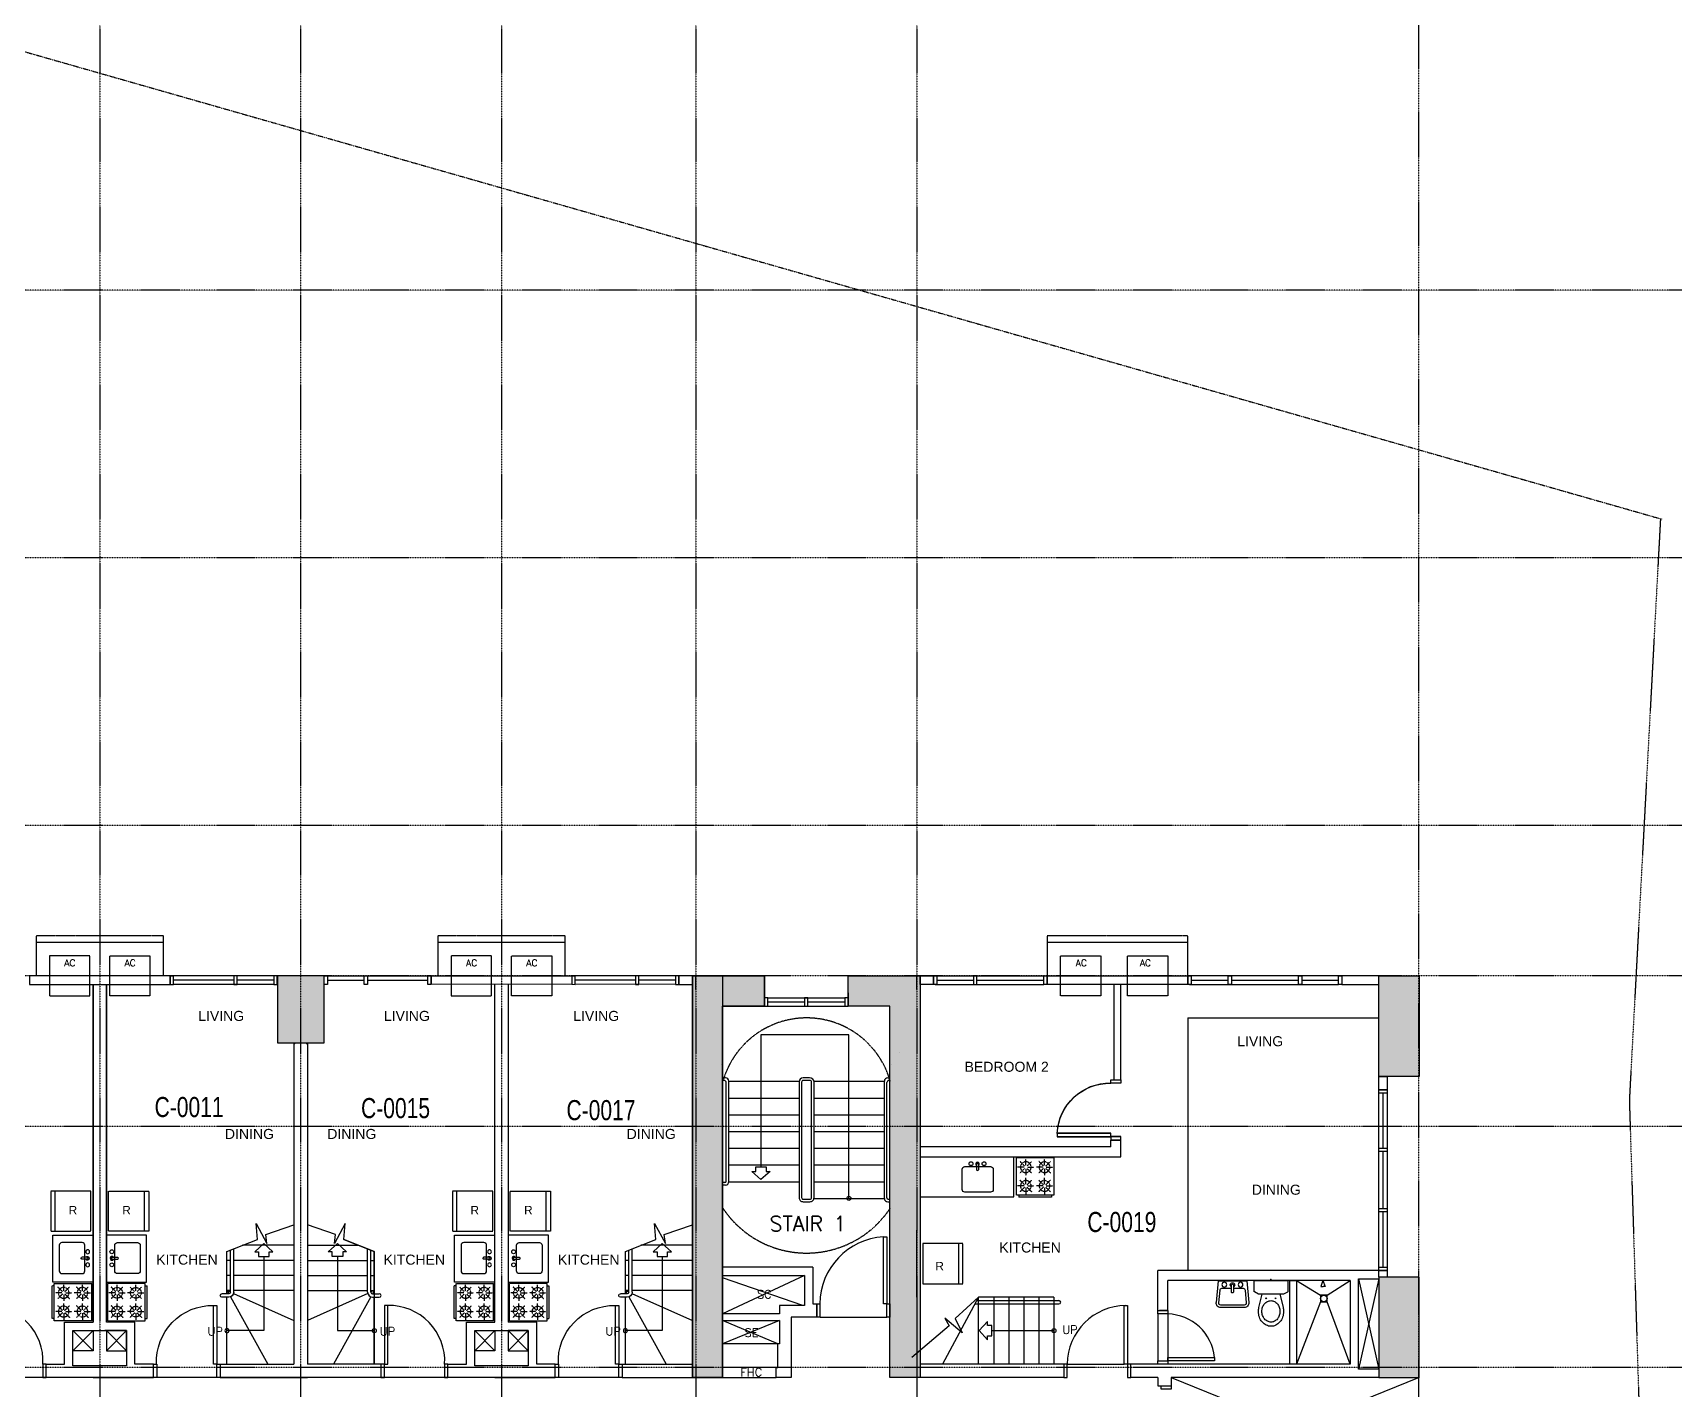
# Model space of a CAD drawing. Header units: inches. Extents: x -189245 to 740841, y -215444 to 469401.
# Drawn here: x 328064 to 352577, y -115406 to -95136 of the extents above; entities that cross this region are included whole.
import ezdxf
from ezdxf.enums import TextEntityAlignment as Align

# ---------------------------------------------------------------- set-up
doc = ezdxf.new("R2010")
doc.units = ezdxf.units.IN
doc.header["$LTSCALE"] = 10
doc.header["$MEASUREMENT"] = 0
for name, pattern in [('GRID NORMAL$0$GRID BASEMENT$0$GRID GROUND$0$GRID$0$$0$PHANTOM', [2.5, 1.25, -0.25, 0.25, -0.25, 0.25, -0.25]), ('HIDDEN', [0.375, 0.25, -0.125]), ('HIDDEN2', [0.1875, 0.125, -0.0625])]:
    doc.linetypes.add(name, pattern=pattern)
for name, color, linetype in [('2', 2, 'Continuous'), ('3', 252, 'Continuous'), ('A-CMU PLASTER', 8, 'Continuous'), ('A-CMU WALL', 4, 'Continuous'), ('a-dim', 8, 'Continuous'), ('A-DOOR', 1, 'Continuous'), ('A-EQUIPMENT', 2, 'Continuous'), ('A-EQUIPTMENT', 1, 'Continuous'), ('A-FIXTURE', 2, 'Continuous'), ('A-FIXTURES', 2, 'Continuous'), ('A-FIXTURES-RefEdit0', 2, 'Continuous'), ('A-GRID', 8, 'Continuous'), ('A-HATCH-CMU', 8, 'Continuous'), ('A-HATCH-RC', 252, 'Continuous'), ('A-RAILING', 2, 'Continuous'), ('A-SHEARWALL', 6, 'Continuous'), ('A-STAIR', 1, 'Continuous'), ('A-TEXT', 3, 'Continuous'), ('A-UNIT NUMBER', 2, 'Continuous'), ('A-WINDOW', 2, 'Continuous'), ('BEAM-BODY PLANS', 150, 'HIDDEN2'), ('COLUMN', 6, 'Continuous'), ('DOORTAG', 1, 'Continuous'), ('HATCH TSG', 9, 'Continuous'), ('TEXT', 3, 'Continuous'), ('TSG- DIM_PIPE CHASE', 1, 'Continuous'), ('TSG- plaster', 4, 'Continuous'), ('TSG- PRE CAST', 4, 'Continuous'), ('TSG-DIM_WINDWS', 1, 'Continuous'), ('TSG-DRYWALL', 2, 'Continuous'), ('ZOCALLO DIM', 92, 'Continuous')]:
    doc.layers.add(name, color=color, linetype=linetype)
doc.styles.add('ARIAL', font='ARIAL.TTF', dxfattribs={"width": 0.75})
doc.styles.add('PRSP_Simplex', font='simplex.shx')

# ---------------------------------------------------------------- blocks, each defined once
blk = doc.blocks.new('x')
at = {"layer": 'A-STAIR', "linetype": 'ByBlock'}
for p, q in [((-300, 300), (0, 0)), ((0, 300), (-300, 0))]:
    blk.add_line(p, q, dxfattribs=at)
blk.add_lwpolyline([(-300, 300), (0, 300), (0, 0), (-300, 0)], close=True, dxfattribs=at)
blk = doc.blocks.new('grid')
at = {"layer": 'A-GRID', "linetype": 'GRID NORMAL$0$GRID BASEMENT$0$GRID GROUND$0$GRID$0$$0$PHANTOM'}
for p, q in [((-62858.8, -228688.5), (-62858.8, -289256.3)), ((-59858.8, -228688.5), (-59858.8, -289256.3)), ((-56858.8, -228688.5), (-56858.8, -289256.3)), ((-53958.8, -228688.5), (-53958.8, -289256.3)), ((-50658.8, -228688.5), (-50658.8, -289256.3)), ((-43158.8, -289256.3), (-43158.8, -228688.5)), ((-33688.1, -244786.6), (-100703.6, -244786.6)), ((-33688.1, -248786.6), (-100703.6, -248786.6)), ((-33688.1, -252786.6), (-100703.5, -252786.6)), ((-33688.1, -255036.6), (-100703.5, -255036.6)), ((-33688.1, -257286.6), (-100703.5, -257286.6)), ((-33688.1, -260886.6), (-100703.6, -260886.6))]:
    blk.add_line(p, q, dxfattribs=at)
blk = doc.blocks.new('door900')
at = {"layer": '2'}
for points in [[(50, 175), (100, 175), (100, 1050), (50, 1050)], [(50, 175), (0, 175), (0, -25), (50, -25)], [(1000, 175), (950, 175), (950, -25), (1000, -25)]]:
    blk.add_lwpolyline(points, close=True, dxfattribs=at)
at = {"layer": 'A-DOOR'}
blk.add_arc((121, 220), 831, 356.918, 91.4213, dxfattribs=at)
blk = doc.blocks.new('door800')
at = {"layer": 'A-DOOR', "color": 2}
for points in [[(25, 150), (-25, 150), (-25, 950), (25, 950)], [(-825, 0), (-775, 0), (-775, 150), (-825, 150)], [(25, 150), (75, 150), (75, 0), (25, 0)]]:
    blk.add_lwpolyline(points, close=True, dxfattribs=at)
at = {"layer": 'A-DOOR'}
blk.add_arc((10, 166), 785, 92.5491, 181.1461, dxfattribs=at)
blk = doc.blocks.new('A$C08CD07C5')
at = {"color": 2}
blk.add_point((0, 0, 0), dxfattribs=at)
at = {"layer": 'A-FIXTURES-RefEdit0', "color": 2, "elevation": 0}
for points in [[(212, -137), (131, -279, -0.280752), (121, -284), (55, -281, -0.142156), (49, -280), (-267, -98, -0.142156), (-271, -94), (-307, -37, -0.256929), (-307, -28), (-225, 115), (212, -137)], [(8, -256), (-50, -449, -0.058452), (-74, -506, -0.084144), (-130, -574, -0.091347), (-200, -615, -0.103801), (-279, -626, -0.114727), (-348, -605, -0.114727), (-400, -556, -0.103801), (-430, -483, -0.091347), (-430, -401, -0.084144), (-399, -319, -0.058452), (-363, -270), (-224, -123)]]:
    blk.add_lwpolyline(points, format="xyb", dxfattribs=at)
blk.add_lwpolyline([(-354, -345, -0.084254), (-314, -296, -0.091411), (-263, -266, -0.103766), (-207, -258, -0.114587), (-157, -273, -0.114587), (-119, -309, -0.103766), (-98, -362, -0.091411), (-98, -420, -0.084254), (-120, -479, -0.084254), (-160, -528, -0.091411), (-211, -558, -0.103766), (-267, -566, -0.114587), (-317, -551, -0.114587), (-355, -515, -0.103766), (-376, -463, -0.091411), (-376, -404, -0.084254)], format="xyb", close=True, dxfattribs=at)
at = {"layer": 'A-FIXTURES-RefEdit0', "color": 2}
for centre in [(-200, -208, 0), (-79, -278, 0)]:
    blk.add_circle(centre, 6.77, dxfattribs=at)
blk = doc.blocks.new('LAV')
for p, q in [((-214, 0), (-243, -326)), ((214, 0), (-214, 0)), ((214, 0), (243, -326)), ((-189, -139), (-206, -329)), ((-18, -112), (-159, -112)), ((-18, -63), (-18, -170)), ((18, -63), (18, -170)), ((159, -112), (18, -112)), ((189, -139), (206, -329)), ((-176, -362), (176, -362)), ((-176, -400), (176, -400))]:
    blk.add_line(p, q)
for centre in [(-121, -58), (121, -58)]:
    blk.add_circle(centre, 36)
for centre, radius, start, end in [((-159, -142), 30, 90, 174.9088), ((0, -63), 34.1, 301.2757, 238.7243), ((0, -71), 19.7, 25.7914, 154.2086), ((0, -161), 19.7, 205.7914, 334.2086), ((159, -142), 30, 5.0912, 90), ((-176, -332), 68, 174.9088, 270), ((-176, -332), 30, 174.9088, 270), ((176, -332), 68, 270, 5.0912), ((176, -332), 30, 270, 5.0912)]:
    blk.add_arc(centre, radius, start, end)
blk = doc.blocks.new('SHOWERHD')
at = {"layer": 'A-FIXTURES', "color": 2}
for p, q in [((-31, 93), (0, 93)), ((0, 0), (-31, 93)), ((0, 0), (31, 93)), ((31, 93), (0, 93))]:
    blk.add_line(p, q, dxfattribs=at)
blk = doc.blocks.new('REF')
at = {"color": 1, "linetype": 'HIDDEN2'}
blk.add_line((-300, 535), (300, 535), dxfattribs=at)
blk.add_lwpolyline([(-300, 0), (300, 0), (300, 600), (-300, 600)], close=True, dxfattribs=at)
blk = doc.blocks.new('RANGE2')
at = {"layer": 'A-FIXTURE', "color": 1, "linetype": 'HIDDEN2'}
for p, q in [((-280, 0), (280, 0)), ((-280, 0), (-280, -560)), ((280, -560), (280, 0)), ((-166, -140), (-262, -140)), ((-158, -122), (-227, -53)), ((-158, -158), (-227, -227)), ((-140, -114), (-140, -18)), ((-140, -166), (-140, -262)), ((-122, -122), (-53, -53)), ((-122, -158), (-53, -227)), ((-114, -140), (-18, -140)), ((114, -140), (18, -140)), ((122, -122), (53, -53)), ((122, -158), (53, -227)), ((140, -114), (140, -18)), ((140, -166), (140, -262)), ((158, -122), (227, -53)), ((158, -158), (227, -227)), ((166, -140), (262, -140)), ((-166, -420), (-262, -420)), ((-158, -402), (-227, -333)), ((-158, -438), (-227, -507)), ((-140, -394), (-140, -298)), ((-140, -446), (-140, -542)), ((-122, -402), (-53, -333)), ((-122, -438), (-53, -507)), ((-114, -420), (-18, -420)), ((114, -420), (18, -420)), ((122, -402), (53, -333)), ((122, -438), (53, -507)), ((140, -394), (140, -298)), ((140, -446), (140, -542)), ((158, -402), (227, -333)), ((158, -438), (227, -507)), ((166, -420), (262, -420)), ((-280, -560), (280, -560)), ((-246, -560), (-246, -590)), ((-246, -590), (246, -590)), ((246, -560), (246, -590))]:
    blk.add_line(p, q, dxfattribs=at)
for centre in [(-140, -140), (140, -140), (-140, -420), (140, -420)]:
    blk.add_circle(centre, 80, dxfattribs=at)
blk = doc.blocks.new('SINK3')
at = {"layer": 'A-FIXTURE', "color": 2, "linetype": 'Continuous'}
for p, q in [((421, 17), (335, 17)), ((421, -12), (335, -12))]:
    blk.add_line(p, q, dxfattribs=at)
blk.add_lwpolyline([(40, 232), (342, 232, -0.414214), (382, 192), (382, -192, -0.414214), (342, -232), (40, -232, -0.414214), (0, -192), (0, 192, -0.414214)], format="xyb", close=True, dxfattribs=at)
at = {"layer": 'A-FIXTURE', "color": 2, "linetype": 'ByBlock'}
for centre in [(425, 100), (425, -95)]:
    blk.add_circle(centre, 28.8, dxfattribs=at)
at = {"layer": 'A-FIXTURE', "color": 2, "linetype": 'Continuous'}
for centre, radius, start, end in [((342, 3), 15.7, 115.7914, 244.2086), ((421, 3), 27.3, 211.2757, 148.7243), ((414, 3), 15.7, 295.7914, 64.2086)]:
    blk.add_arc(centre, radius, start, end, dxfattribs=at)
blk = doc.blocks.new('A$C43B13249')
at = {"layer": 'A-RAILING', "color": 2}
for p, q in [((900, 1075), (900, 1723)), ((950, 1075), (950, 1703)), ((975, 1050), (1075, 1050)), ((975, 1000), (1075, 1000))]:
    blk.add_line(p, q, dxfattribs=at)
for centre, radius, start, end in [((975, 1075), 75, 180, 270), ((975, 1075), 25, 180, 270), ((1075, 1025), 25, 270, 90)]:
    blk.add_arc(centre, radius, start, end, dxfattribs=at)
at = {"layer": 'A-STAIR'}
for p, q in [((0, 1775), (768, 1775)), ((0, 1550), (900, 1550)), ((950, 1550), (1000, 1550)), ((1000, 1050), (1000, 1683)), ((0, 1325), (900, 1325)), ((950, 1325), (1000, 1325)), ((0, 1100), (900, 1100)), ((902, 1056), (0, 650)), ((947, 1005), (389, 0)), ((1000, 1100), (950, 1078)), ((950, 1100), (1000, 1100)), ((1000, 1100), (972, 1050)), ((1000, 0), (1000, 1000))]:
    blk.add_line(p, q, dxfattribs=at)
at = {"layer": 'A-STAIR', "color": 2}
blk.add_lwpolyline([(1000, 1683), (545, 1864), (565, 2102), (403, 1802), (420, 1936), (0, 2079)], dxfattribs=at)
blk.add_lwpolyline([(313, 1679), (450, 1803), (586, 1679), (528, 1679), (528, 1610), (372, 1610), (372, 1679)], close=True, dxfattribs=at)
at = {"layer": 'A-STAIR'}
blk.add_lwpolyline([(450, 1610), (450, 500), (1000, 500)], dxfattribs=at)
at = {"layer": 'A-STAIR', "color": 2}
blk.add_circle((1000, 500), 30, dxfattribs=at)
blk = doc.blocks.new('A$C5637576F')
at = {"layer": 'A-FIXTURE'}
blk.add_lwpolyline([(0, 600), (600, 600), (600, 1300), (0, 1300)], dxfattribs=at)
at = {"layer": 'A-FIXTURE', "extrusion": (-1.97215e-31, -2.87222e-43, -1), "zscale": -1, "rotation": 90}
blk.add_blockref('REF', (-31, 1661), dxfattribs=at)
at = {"layer": 'A-FIXTURE', "extrusion": (6.16298e-32, -1.81217e-47, -1), "xscale": -1, "zscale": -0.9999999999999999, "rotation": 180}
blk.add_blockref('SINK3', (-505, 959), dxfattribs=at)
at = {"layer": 'A-FIXTURE', "linetype": 'HIDDEN2', "extrusion": (1.97215e-31, -8.75812e-47, -1), "xscale": -1, "zscale": -1, "rotation": 270}
blk.add_blockref('RANGE2', (-19, 300), dxfattribs=at)
at = {"layer": 'A-TEXT', "insert": (363, 1739), "char_height": 125, "width": 5794.76, "attachment_point": 3}
blk.add_mtext('{\\fArial|b0|i0|c0|p34;R}', dxfattribs=at)

msp = doc.modelspace()

# ---------------------------------------------------------------- hatches: boundary and pattern name
at = {"layer": 'A-HATCH-RC'}
msp.add_hatch(color=252, dxfattribs=at).paths.add_polyline_path([(340864.19965, -115230.85698), (340864.19965, -109680.85698), (340239.19965, -109680.85698), (340239.19965, -109230.85698), (341314.19965, -109230.85698), (341314.19965, -115230.85698)])
at = {"layer": 'COLUMN', "linetype": 'Continuous'}
for points in [[(331716.74195, -110230.85693), (332416.74195, -110230.85693), (332416.74195, -109230.85693), (331716.74195, -109230.85693)], [(338364.19965, -115230.85698), (338364.19965, -109680.85698), (338989.19965, -109680.85698), (338989.19965, -109230.85698), (337914.19965, -109230.85698), (337914.19965, -115230.85698)], [(338364.32465, -115230.81856), (337914.32465, -115230.81856), (337914.32465, -109230.91057), (338364.32465, -109230.91057)], [(338364.32465, -109680.91057), (338989.32465, -109680.91057), (338989.32465, -109230.91057), (338364.32465, -109230.91057)], [(340864.19965, -115230.85698), (340864.19965, -109680.85698), (340239.19965, -109680.85698), (340239.19965, -109230.85698), (341314.19965, -109230.85698), (341314.19965, -115230.85698)], [(348766.38381, -110730.85693), (348166.38381, -110730.85693), (348166.38381, -109230.85693), (348766.38381, -109230.85693)], [(348166.38381, -115230.85693), (348766.38381, -115230.85693), (348766.38381, -113730.85693), (348166.38381, -113730.85693)]]:
    msp.add_hatch(color=254, dxfattribs=at).paths.add_polyline_path(points)

# ---------------------------------------------------------------- linework, layer by layer
at = {"layer": '3', "color": 251, "linetype": 'GRID NORMAL$0$GRID BASEMENT$0$GRID GROUND$0$GRID$0$$0$PHANTOM', "flags": 128}
msp.add_lwpolyline([(352371.55939, -102410.09833), (351907.57657, -111087.70283), (352289.23542, -123191.68716), (353264.45, -131262.98547), (298600.66526, -144611.52615), (297343.53117, -137766.00105), (296388.45816, -130468.23184), (295808.09231, -123131.14962), (295604.50917, -115793.97346), (295780.69383, -108466.09117), (296335.27965, -101137.04385), (297262.93139, -93855.89956), (298496.71244, -87006.12698), (352390.51377, -102402.90191)], dxfattribs=at)
at = {"layer": 'A-CMU PLASTER', "ltscale": 10}
for p, q in [((338989.32465, -109480.91057), (338989.32465, -109680.91057)), ((338989.32465, -109480.91058), (338989.32465, -109680.91058)), ((340239.19965, -109480.85698), (340239.19965, -109680.85698)), ((340239.19965, -109480.85698), (340239.19965, -109680.85698))]:
    msp.add_line(p, q, dxfattribs=at)
at = {"layer": 'A-CMU WALL', "color": 2}
for p, q in [((344214.22686, -110780.52165), (344214.22686, -109355.52165)), ((344314.22686, -110780.52165), (344314.22686, -109355.52165))]:
    msp.add_line(p, q, dxfattribs=at)
at = {"layer": 'A-CMU WALL'}
for p, q in [((344164.19965, -111783.78519), (344164.19965, -111683.78519)), ((344314.19965, -111683.78519), (344164.19965, -111683.78519)), ((344314.19965, -111933.78519), (344314.19965, -111683.78519)), ((344164.19965, -111783.78519), (341314.19965, -111783.78519)), ((341314.19965, -111933.78519), (344314.19965, -111933.78519))]:
    msp.add_line(p, q, dxfattribs=at)
at = {"layer": 'A-CMU WALL', "color": 1, "linetype": 'ByBlock', "ltscale": 100}
msp.add_line((339589.13109, -113706.35201), (338366.64074, -114279.90139), dxfattribs=at)
at = {"layer": 'A-CMU WALL', "color": 1}
for p, q in [((339565.47642, -114155.01), (338366.51574, -113743.30139)), ((339214.38434, -114379.49651), (338364.45658, -114730.40139)), ((339191.51574, -114730.40139), (338366.51574, -114379.90139))]:
    msp.add_line(p, q, dxfattribs=at)
at = {"layer": 'A-CMU WALL'}
msp.add_lwpolyline([(339589.13109, -113706.35201), (339589.13109, -114155.85693), (339214.38434, -114155.85693), (339214.38434, -114280.85689), (338364.28374, -114280.85689), (338364.28374, -113706.35201), (339589.13109, -113706.35201)], dxfattribs=at)
msp.add_lwpolyline([(338364.60106, -114379.4965), (339214.38434, -114379.49651), (339214.38434, -114730.40139), (338364.45658, -114730.40139)], close=True, dxfattribs=at)
at = {"layer": 'A-DOOR'}
for p, q in [((344864.19965, -114280.85693), (344864.19965, -114980.85693)), ((345014.19965, -114230.85693), (344889.19965, -114230.85693)), ((345014.19965, -114280.85693), (345014.19965, -114980.85693)), ((345014.19965, -114280.85693), (345014.19965, -114980.85693)), ((343514.19965, -115030.85693), (344364.19965, -115030.85693))]:
    msp.add_line(p, q, dxfattribs=at)
at = {"layer": 'A-DOOR', "color": 2}
for points in [[(340819.19965, -114130.01), (340769.19965, -114130.01), (340769.44996, -113130.01), (340819.44996, -113130.01)], [(339774.19965, -114130.01), (339819.19965, -114130.01), (339819.19965, -114330.01), (339774.19965, -114330.01)], [(340819.19965, -114130.01), (340864.19965, -114130.01), (340864.19965, -114330.01), (340819.19965, -114330.01)], [(344414.19965, -115030.85693), (344364.19965, -115030.85693), (344364.19965, -114155.85693), (344414.19965, -114155.85693)], [(345014.19965, -114230.85693), (345014.19965, -114280.85693), (344864.19965, -114280.85693), (344864.19965, -114230.85693)], [(345014.19965, -114980.85693), (345014.19965, -114930.85693), (345714.19965, -114930.85693), (345714.19965, -114980.85693)], [(343514.19965, -115030.85693), (343464.19965, -115030.85693), (343464.19965, -115230.85693), (343514.19965, -115230.85693)], [(344464.19965, -115030.85693), (344414.19965, -115030.85693), (344414.19965, -115230.85693), (344464.19965, -115230.85693)], [(345014.19965, -114980.85693), (345014.19965, -115030.85693), (344864.19965, -115030.85693), (344864.19965, -114980.85693)]]:
    msp.add_lwpolyline(points, close=True, dxfattribs=at)
at = {"layer": 'A-DOOR', "color": 1}
msp.add_arc((340826.98254, -114136.16818), 1007.80171, 93.272635022, 179.64989151, dxfattribs=at)
at = {"layer": 'A-DOOR'}
for centre, radius, start, end in [((344392.43369, -115034.43948), 878.5885, 90.210903239, 179.766369234), ((344991.57718, -115007.14267), 726.63798, 6.026274959, 88.215917835)]:
    msp.add_arc(centre, radius, start, end, dxfattribs=at)
at = {"layer": 'A-EQUIPMENT', "ltscale": 100}
for points in [[(330014.22686, -109229.92356), (330014.22686, -108729.92356), (328114.22686, -108729.92356), (328114.22686, -109229.92356)], [(336014.22686, -109229.92356), (336014.22686, -108729.92356), (334114.22686, -108729.92356), (334114.22686, -109229.92356)], [(345314.22686, -109229.92356), (345314.22686, -108729.92356), (343214.22686, -108729.92356), (343214.22686, -109229.92356)]]:
    msp.add_lwpolyline(points, dxfattribs=at)
at = {"layer": 'A-EQUIPTMENT', "color": 1, "linetype": 'HIDDEN2'}
for p, q in [((343414.22686, -109529.92356), (343414.22686, -108929.92356)), ((344014.22686, -109529.92356), (343414.22686, -109529.92356))]:
    msp.add_line(p, q, dxfattribs=at)
at = {"layer": 'A-EQUIPTMENT', "linetype": 'HIDDEN'}
for points in [[(330014.22686, -108729.92356), (330014.22686, -108629.92356), (328114.22686, -108629.92356), (328114.22686, -108729.92356)], [(336014.22686, -108729.92356), (336014.22686, -108629.92356), (334114.22686, -108629.92356), (334114.22686, -108729.92356)], [(345314.22686, -108729.92356), (345314.22686, -108629.92356), (343214.22686, -108629.92356), (343214.22686, -108729.92356)]]:
    msp.add_lwpolyline(points, dxfattribs=at)
at = {"layer": 'A-EQUIPTMENT', "color": 1, "linetype": 'HIDDEN2'}
for points in [[(328914.22686, -108929.92356), (328314.22686, -108929.92356), (328314.22686, -109529.92356), (328914.22686, -109529.92356)], [(329214.22686, -108929.92356), (329814.22686, -108929.92356), (329814.22686, -109529.92356), (329214.22686, -109529.92356)], [(334914.22686, -108929.92356), (334314.22686, -108929.92356), (334314.22686, -109529.92356), (334914.22686, -109529.92356)], [(335214.22686, -108929.92356), (335814.22686, -108929.92356), (335814.22686, -109529.92356), (335214.22686, -109529.92356)], [(343414.22686, -108929.92356), (344014.22686, -108929.92356), (344014.22686, -109529.92356), (343414.22686, -109529.92356)], [(344414.22686, -108929.92356), (345014.22686, -108929.92356), (345014.22686, -109529.92356), (344414.22686, -109529.92356)]]:
    msp.add_lwpolyline(points, close=True, dxfattribs=at)
at = {"layer": 'A-FIXTURE'}
for p, q in [((342714.22685, -112530.52165), (342714.22685, -111930.52165)), ((341314.22685, -112530.52165), (342714.22685, -112530.52165))]:
    msp.add_line(p, q, dxfattribs=at)
for points in [[(328963.75698, -113805.85698), (328363.75698, -113805.85698), (328363.75698, -113105.85698), (328963.75698, -113105.85698)], [(329164.11846, -113805.85698), (329764.11846, -113805.85698), (329764.11846, -113105.85698), (329164.11846, -113105.85698)], [(334964.33525, -113805.85698), (334364.33525, -113805.85698), (334364.33525, -113105.85698), (334964.33525, -113105.85698)]]:
    msp.add_lwpolyline(points, dxfattribs=at)
at = {"layer": 'A-FIXTURES', "color": 1, "linetype": 'Continuous'}
for p, q in [((346939.22686, -113780.85693), (347295.13586, -113999.93676)), ((347395.13586, -113999.93676), (347739.4076, -113779.92355)), ((347295.13586, -114099.93676), (346939.22686, -115029.92355)), ((347739.4076, -115029.92355), (347395.13586, -114099.93676))]:
    msp.add_line(p, q, dxfattribs=at)
at = {"layer": 'A-FIXTURES'}
msp.add_lwpolyline([(347395.13586, -114099.93676), (347395.13586, -113999.93676), (347295.13586, -113999.93676), (347295.13586, -114099.93676)], close=True, dxfattribs=at)
msp.add_circle((347345.13586, -114049.93676), 50, dxfattribs=at)
at = {"layer": 'A-HATCH-CMU', "color": 8}
for p, q in [((331964.19965, -110254.89968), (331988.24241, -110230.85693)), ((332164.19965, -110253.05503), (332142.00155, -110230.85693))]:
    msp.add_line(p, q, dxfattribs=at)
at = {"layer": 'A-RAILING', "color": 2}
for p, q in [((342139.72708, -114130.85694), (343389.72708, -114130.85694)), ((342164.72708, -114080.85694), (343389.72708, -114080.85694))]:
    msp.add_line(p, q, dxfattribs=at)
msp.add_arc((343389.72708, -114105.85694), 25, 270, 90, dxfattribs=at)
at = {"layer": 'A-SHEARWALL'}
for p, q in [((337964.19965, -109430.85698), (337964.19965, -109230.85698)), ((337989.23088, -109230.85698), (337989.23088, -109230.85698)), ((337989.23088, -109230.85698), (337989.23088, -109230.85698)), ((338991.50881, -109230.85693), (338991.50881, -109680.85693)), ((338991.50881, -109230.91053), (338991.50881, -109680.91053)), ((340964.19965, -109230.85693), (341264.19965, -109230.85693)), ((340964.19965, -109230.85693), (341264.19965, -109230.85693)), ((340964.19965, -109230.85693), (341264.19965, -109230.85693)), ((340964.19965, -109230.85693), (341264.19965, -109230.85693)), ((340964.19965, -109230.85698), (341264.19965, -109230.85698)), ((340964.19965, -109230.85698), (341264.19965, -109230.85698)), ((340964.19965, -109230.85698), (341264.19965, -109230.85698)), ((340964.19965, -109230.85698), (341264.19965, -109230.85698)), ((341264.19965, -109430.85693), (341264.19965, -109230.85693)), ((341264.19965, -109430.85698), (341264.19965, -109230.85698))]:
    msp.add_line(p, q, dxfattribs=at)
at = {"layer": 'A-SHEARWALL', "color": 4}
msp.add_line((339774.19965, -114126.58062), (339774.19965, -114326.58062), dxfattribs=at)
at = {"layer": 'A-SHEARWALL'}
for points in [[(338364.19965, -115230.85698), (338364.19965, -109680.85698), (338989.19965, -109680.85698), (338989.19965, -109230.85698), (337914.19965, -109230.85698), (337914.19965, -115230.85698), (338364.19965, -115230.85698)], [(337914.32465, -109230.85698), (338989.32465, -109230.85698), (338989.32465, -109680.85698), (338364.32465, -109680.85698), (338364.32465, -113705.85698), (338364.19965, -113932.48829)], [(338364.3969, -113830.85698), (338364.32465, -113830.85698), (338364.32465, -115230.85698), (337914.32465, -115230.85698), (337914.32465, -109230.85698)], [(338364.32465, -115230.85698), (338364.32465, -109680.85698), (338989.32465, -109680.85698), (338989.32465, -109230.85698), (337914.32465, -109230.85698), (337914.32465, -115230.85698), (338364.32465, -115230.85698)], [(337914.32465, -109230.91058), (338989.32465, -109230.91058), (338989.32465, -109680.91058), (338364.32465, -109680.91058), (338364.32465, -113705.91058), (338364.3969, -113705.91058)], [(338364.3969, -113830.91058), (338364.32465, -113830.91058), (338364.32465, -115230.91058), (337914.32465, -115230.91058), (337914.32465, -109230.91058)], [(340864.19965, -115230.85698), (340864.19965, -109680.85698), (340239.19965, -109680.85698), (340239.19965, -109230.85698), (341314.19965, -109230.85698), (341314.19965, -115230.85698), (340864.19965, -115230.85698)], [(340864.19965, -115230.85698), (340864.19965, -109680.85698), (340239.19965, -109680.85698), (340239.19965, -109230.85698), (341314.19965, -109230.85698), (341314.19965, -115230.85698), (340864.19965, -115230.85698)]]:
    msp.add_lwpolyline(points, dxfattribs=at)
at = {"layer": 'A-STAIR', "linetype": 'Continuous'}
for p, q in [((341007.20803, -110367.7569), (341007.20803, -110367.7569)), ((338346.39815, -110556.32413), (338346.39815, -110556.32413)), ((338370.04965, -110695.95122), (338370.04965, -110695.95122)), ((340869.72414, -110695.95122), (340869.72414, -110695.95122)), ((340893.37564, -110556.32413), (340893.37564, -110556.32413))]:
    msp.add_line(p, q, dxfattribs=at)
at = {"layer": 'A-STAIR', "color": 2, "linetype": 'Continuous'}
for p, q in [((338407.8869, -110754.64466), (338369.8869, -110754.64466)), ((338389.8869, -110792.64466), (338369.8869, -110792.64466)), ((340831.8869, -110754.40546), (340869.8869, -110754.40546)), ((340849.8869, -110792.40546), (340869.8869, -110792.40546)), ((338419.8869, -112296.64466), (338419.8869, -110822.64466)), ((338457.8869, -112304.64466), (338457.8869, -110804.64466)), ((340781.88689, -112554.64466), (340781.88689, -110804.64466)), ((340819.88689, -112546.64669), (340819.8869, -110822.40546)), ((338399.8869, -112316.64466), (338369.8869, -112316.64466)), ((338407.8869, -112354.64466), (338369.8869, -112354.64466)), ((340831.88689, -112604.64466), (340869.88689, -112604.64466)), ((340839.88689, -112566.64466), (340869.88689, -112566.64466))]:
    msp.add_line(p, q, dxfattribs=at)
at = {"layer": 'A-STAIR'}
for p, q in [((341264.19965, -114030.85693), (341264.19965, -113030.85693)), ((341264.19965, -114030.85693), (341264.19965, -115030.85693)), ((342189.72708, -114030.85694), (341649.78229, -115030.85694)), ((342189.72708, -115030.85694), (342189.72708, -114030.85694)), ((342414.72708, -114030.85694), (342414.72708, -115030.85694)), ((342639.72708, -114030.85694), (342639.72708, -115030.85694)), ((342864.72708, -114030.85694), (342864.72708, -115030.85694)), ((343089.72708, -114030.85694), (343089.72708, -115030.85694)), ((343314.72708, -114030.85694), (343314.72708, -115030.85694)), ((342388.44805, -114530.85694), (343314.72708, -114530.85694))]:
    msp.add_line(p, q, dxfattribs=at)
at = {"layer": 'A-STAIR', "ltscale": 0.5}
for p, q in [((345066.38381, -115230.85693), (348766.38381, -116730.85693)), ((348766.38381, -115230.85693), (345066.38381, -116730.85693))]:
    msp.add_line(p, q, dxfattribs=at)
at = {"layer": 'A-STAIR'}
msp.add_lwpolyline([(340251.3869, -112554.64466), (340251.3869, -110111.52489), (338938.3869, -110111.52489), (338938.3869, -112081.41773)], dxfattribs=at)
at = {"layer": 'A-STAIR', "color": 2, "linetype": 'Continuous'}
for points in [[(339732.0669, -110849.26442), (339732.0669, -110817.64466, 0.4038880313), (339665.88485, -110754.64466), (339567.52485, -110754.64466, 0.3991201495), (339507.7069, -110812.34599), (339507.7069, -112525.10809)], [(339570.7069, -110792.64466, 0.4142135624), (339545.7069, -110817.64466), (339545.7069, -112541.64473)], [(339694.0669, -110849.26442), (339694.0669, -110817.64466, 0.4142135624), (339669.0669, -110792.64466), (339570.7069, -110792.64466)], [(339507.7069, -112525.10809), (339507.7069, -112541.64466, 0.4142135624), (339570.7069, -112604.64466), (339669.0669, -112604.64466, 0.4142135624), (339732.0669, -112541.64466), (339732.0669, -112525.10809)], [(339545.7069, -112525.10809), (339545.7069, -112541.64466, 0.4142135624), (339570.7069, -112566.64466), (339669.0669, -112566.64466, 0.4142135624), (339694.0669, -112541.64466), (339694.0669, -112525.10809)]]:
    msp.add_lwpolyline(points, format="xyb", dxfattribs=at)
at = {"layer": 'A-STAIR', "linetype": 'Continuous'}
for points in [[(338457.8869, -110804.64466), (339508.54293, -110804.64466)], [(339732.0669, -110804.64466), (340781.88689, -110804.64466)], [(338457.8869, -111054.64466), (339507.7069, -111054.64466)], [(339732.0669, -111054.64466), (340781.88689, -111054.64466)], [(338457.8869, -111304.64466), (339507.7069, -111304.64466)], [(339732.0669, -111304.64466), (340781.88689, -111304.64466)], [(338457.8869, -111554.64466), (339507.7069, -111554.64466)], [(339732.0669, -111554.64466), (340781.88689, -111554.64466)], [(338457.8869, -111804.64466), (339507.7069, -111804.64466)], [(339732.0669, -111804.64466), (340781.88689, -111804.64466)], [(338457.8869, -112054.64466), (339507.7069, -112054.64466)], [(339732.0669, -112054.64466), (340781.88689, -112054.64466)], [(338457.8869, -112304.64466), (339507.7069, -112304.64466)], [(339732.0669, -112304.64466), (340781.88689, -112304.64466)], [(339732.0669, -112554.64466), (340781.88689, -112554.64466)]]:
    msp.add_lwpolyline(points, dxfattribs=at)
at = {"layer": 'A-STAIR', "color": 2, "linetype": 'Continuous'}
for points in [[(339694.0669, -112541.64466), (339694.0669, -110817.64466)], [(339732.0669, -111616.66162), (339732.0669, -110817.64466)], [(339732.0669, -112541.64466), (339732.0669, -111616.66162)]]:
    msp.add_lwpolyline(points, dxfattribs=at)
at = {"layer": 'A-STAIR', "color": 2}
for points in [[(339074.8869, -112150.23786), (338938.3869, -112274.54259), (338801.8869, -112150.23786), (338860.3869, -112150.23786), (338860.3869, -112081.41773), (339016.3869, -112081.41773), (339016.3869, -112150.23786)], [(342319.62792, -114394.35694), (342195.32319, -114530.85694), (342319.62792, -114667.35694), (342319.62792, -114608.85694), (342388.44805, -114608.85694), (342388.44805, -114452.85694), (342319.62792, -114452.85694)]]:
    msp.add_lwpolyline(points, close=True, dxfattribs=at)
msp.add_lwpolyline([(342189.72708, -114030.85694), (341840.9627, -114349.75901), (341944.17171, -114564.7053), (341686.40515, -114342.2868), (341750.09384, -114460.9566), (341189.72708, -114930.85577)], dxfattribs=at)
for centre in [(340251.3869, -112554.64466), (343314.72708, -114530.85694)]:
    msp.add_circle(centre, 30, dxfattribs=at)
at = {"layer": 'A-STAIR', "linetype": 'HIDDEN'}
for centre, radius, start, end in [((339619.8869, -111156.45713), 1298.56537, 15.719255314, 164.280744686), ((339619.8869, -111870.71851), 1500.70298, 213.597750095, 326.402249905)]:
    msp.add_arc(centre, radius, start, end, dxfattribs=at)
at = {"layer": 'A-STAIR', "color": 2, "linetype": 'Continuous'}
for centre, radius, start, end in [((338389.8869, -110822.64466), 30, 0, 90), ((338407.8869, -110804.64466), 50, 0, 90), ((340831.8869, -110804.40546), 50, 90, 180), ((340849.8869, -110822.40546), 30, 90, 180), ((338399.8869, -112296.64466), 20, 270, 0), ((338407.8869, -112304.64466), 50, 270, 0), ((340831.88689, -112554.64466), 50, 180, 270), ((340839.88689, -112546.64466), 20, 180, 270)]:
    msp.add_arc(centre, radius, start, end, dxfattribs=at)
at = {"layer": 'A-WINDOW'}
for p, q in [((330114.63597, -109230.85698), (330164.63597, -109230.85698)), ((331064.19967, -109293.22191), (330164.55782, -109293.17068)), ((331114.19965, -109230.85698), (331064.19965, -109230.85698)), ((331664.1215, -109293.31972), (331114.19967, -109293.22657)), ((331715.82252, -109230.85698), (331665.82252, -109230.85698)), ((332415.82252, -109230.85698), (332465.82252, -109230.85698)), ((332464.27781, -109293.31972), (333014.19964, -109293.22657)), ((333014.19965, -109230.85698), (333064.19965, -109230.85698)), ((333064.19964, -109293.22191), (333964.63594, -109293.17068)), ((334014.55779, -109230.85698), (333964.55779, -109230.85698)), ((336114.55197, -109230.67327), (336164.55197, -109230.67327)), ((337064.19967, -109293.22191), (336164.47382, -109292.98697)), ((337114.19965, -109230.85698), (337064.19965, -109230.85698)), ((337664.1215, -109293.31972), (337114.19967, -109293.22657)), ((337714.19965, -109230.85698), (337664.19965, -109230.85698)), ((341564.19965, -109230.85698), (341514.19965, -109230.85698)), ((341564.40281, -109293.31972), (342114.32464, -109293.22657)), ((342114.19965, -109230.85698), (342164.19965, -109230.85698)), ((342164.32464, -109293.22191), (343164.4028, -109293.17068)), ((343164.19965, -109230.85698), (343214.19965, -109230.85698)), ((343164.19965, -109230.85698), (343214.19965, -109230.85698)), ((345364.19965, -109230.85698), (345314.19965, -109230.85698)), ((345364.19616, -109293.35698), (345914.19616, -109293.35698)), ((345964.19965, -109230.85698), (345914.19965, -109230.85698)), ((345964.19616, -109293.35698), (346964.19616, -109293.35698)), ((347014.19965, -109230.85698), (346964.19965, -109230.85698)), ((347014.19616, -109293.35698), (347564.19616, -109293.35698)), ((347564.19965, -109230.85698), (347614.19965, -109230.85698)), ((348226.71774, -110980.85698), (348226.71774, -111805.18698))]:
    msp.add_line(p, q, dxfattribs=at)
at = {"layer": 'A-WINDOW', "color": 1}
for p, q in [((331665.82252, -109230.85698), (330164.63597, -109230.85698)), ((332465.82252, -109230.85698), (333964.55779, -109230.85698)), ((337664.19965, -109230.85698), (336164.55197, -109230.67327)), ((341514.19965, -109230.85698), (343164.19965, -109230.85698)), ((347614.19965, -109230.85698), (345314.19965, -109230.85698)), ((331665.73851, -109355.86163), (330164.55197, -109355.86164)), ((337664.18801, -109355.85698), (336164.54033, -109355.67327)), ((341539.32465, -109355.85465), (343164.32465, -109355.86164)), ((345339.32465, -109355.85931), (347564.2113, -109355.86164))]:
    msp.add_line(p, q, dxfattribs=at)
at = {"layer": 'A-WINDOW', "color": 1, "ltscale": 50}
for p, q in [((339039.32465, -109555.85698), (340189.19965, -109555.85698)), ((339041.50881, -109555.85693), (340191.38381, -109555.85693))]:
    msp.add_line(p, q, dxfattribs=at)
at = {"layer": 'A-WINDOW', "ltscale": 50}
for p, q in [((339039.32465, -109618.35698), (339589.23088, -109618.35698)), ((339041.50881, -109618.35693), (339591.41504, -109618.35693)), ((339639.23088, -109618.35698), (340189.19965, -109618.35698)), ((339641.41504, -109618.35693), (340191.38381, -109618.35693)), ((344914.19965, -115355.85698), (345064.19965, -115355.85698)), ((344914.19965, -115405.85693), (344914.19965, -115355.85698)), ((345064.19965, -115405.85693), (344914.19965, -115405.85693)), ((345064.19965, -115355.85698), (345064.19965, -115405.85693))]:
    msp.add_line(p, q, dxfattribs=at)
at = {"layer": 'A-WINDOW', "linetype": 'ByBlock', "ltscale": 100}
for p, q in [((348226.71774, -111855.18698), (348226.71774, -112705.52698)), ((348226.71774, -112755.52698), (348226.71774, -113580.85698))]:
    msp.add_line(p, q, dxfattribs=at)
for points in [[(330164.56361, -109230.86164), (330114.56361, -109230.85698), (330114.55197, -109355.85698), (330164.55197, -109355.86164)], [(331114.20548, -109230.72657), (331064.20548, -109230.72191), (331064.19383, -109355.72191), (331114.19383, -109355.72657)], [(331714.2113, -109230.85698), (331664.2113, -109230.85232), (331664.19965, -109355.85232), (331714.19965, -109355.85698)], [(332414.18801, -109230.85698), (332464.18801, -109230.85232), (332464.19965, -109355.85232), (332414.19965, -109355.85698)], [(333014.19383, -109230.72657), (333064.19383, -109230.72191), (333064.20547, -109355.72191), (333014.20547, -109355.72657)], [(333964.54614, -109230.86164), (334014.54614, -109230.85698), (334014.55779, -109355.85698), (333964.55779, -109355.86164)], [(336164.56361, -109230.67792), (336114.56361, -109230.67327), (336114.55197, -109355.67327), (336164.55197, -109355.67792)], [(337114.20548, -109230.72657), (337064.20548, -109230.72191), (337064.19383, -109355.72191), (337114.19383, -109355.72657)], [(337714.2113, -109230.85698), (337664.2113, -109230.85232), (337664.19965, -109355.85232), (337714.19965, -109355.85698)], [(341514.31301, -109230.85698), (341564.31301, -109230.85232), (341564.32465, -109355.85232), (341514.32465, -109355.85698)], [(342164.19965, -109230.85698), (342114.39249, -109230.85698), (342114.39249, -109355.85712), (342164.19965, -109355.85712)], [(343164.31301, -109230.86164), (343214.31301, -109230.85698), (343214.32465, -109355.85698), (343164.32465, -109355.86164)], [(345314.31301, -109230.86164), (345364.31301, -109230.85698), (345364.32465, -109355.85698), (345314.32465, -109355.86164)], [(345914.31301, -109230.86164), (345964.31301, -109230.85698), (345964.32465, -109355.85698), (345914.32465, -109355.86164)], [(346964.18801, -109230.86164), (347014.18801, -109230.85698), (347014.19965, -109355.85698), (346964.19965, -109355.86164)], [(347564.19965, -109230.86164), (347614.19965, -109230.85698), (347614.2113, -109355.85698), (347564.2113, -109355.86164)]]:
    msp.add_lwpolyline(points, close=True, dxfattribs=at)
at = {"layer": 'A-WINDOW', "ltscale": 50}
for points in [[(338989.32465, -109680.85698), (339039.32465, -109680.85698), (339039.32465, -109555.91058), (338989.32465, -109555.91058)], [(339589.23088, -109680.85698), (339639.23088, -109680.85698), (339639.23088, -109555.85698), (339589.23088, -109555.85698)], [(340189.19965, -109680.85698), (340239.19965, -109680.85698), (340239.19965, -109555.85698), (340189.19965, -109555.85698)]]:
    msp.add_lwpolyline(points, close=True, dxfattribs=at)
at = {"layer": 'A-WINDOW', "color": 1}
for points in [[(348164.19965, -113580.85693), (348164.19965, -110930.85693)], [(348291.41998, -110980.85693), (348291.41998, -113580.85693)]]:
    msp.add_lwpolyline(points, dxfattribs=at)
at = {"layer": 'A-WINDOW'}
for points in [[(348291.41998, -110980.85693), (348166.38381, -110980.85693), (348166.38381, -110930.85693), (348291.41998, -110930.85693)], [(348289.23582, -111855.18698), (348164.19965, -111855.18698), (348164.19965, -111805.18698), (348289.23582, -111805.18698)], [(348291.41998, -112755.52698), (348166.38381, -112755.52698), (348166.38381, -112705.52698), (348291.41998, -112705.52698)], [(348289.23582, -113630.85693), (348164.19965, -113630.85693), (348164.19965, -113580.85693), (348289.23582, -113580.85693)]]:
    msp.add_lwpolyline(points, close=True, dxfattribs=at)
at = {"layer": 'A-WINDOW', "color": 3, "linetype": 'HIDDEN2'}
msp.add_lwpolyline([(338364.32465, -115230.91058), (339164.32465, -115230.91058), (339164.32465, -115080.85693), (338364.32465, -115080.85693)], close=True, dxfattribs=at)
at = {"layer": 'BEAM-BODY PLANS', "color": 1}
for p, q in [((345314.22686, -109855.85693), (345314.22686, -113630.85693)), ((345314.22686, -109855.85693), (348164.22685, -109855.85693)), ((333164.22685, -113347.82029), (333164.22685, -115030.85698))]:
    msp.add_line(p, q, dxfattribs=at)
at = {"layer": 'BEAM-BODY PLANS', "color": 2, "linetype": 'ByBlock'}
msp.add_line((332708.75873, -113166.89316), (333164.22685, -113347.82029), dxfattribs=at)
at = {"layer": 'COLUMN'}
msp.add_line((348766.38381, -115230.85693), (348766.38381, -113730.85693), dxfattribs=at)
at = {"layer": 'COLUMN', "linetype": 'Continuous'}
msp.add_lwpolyline([(331716.74195, -110230.85693), (332416.74195, -110230.85693), (332416.74195, -109230.85693), (331716.74195, -109230.85693)], close=True, dxfattribs=at)
at = {"layer": 'COLUMN', "color": 254, "linetype": 'Continuous'}
for points in [[(338364.32465, -115230.81856), (337914.32465, -115230.81856), (337914.32465, -109230.91057), (338364.32465, -109230.91057)], [(338364.32465, -109680.91057), (338989.32465, -109680.91057), (338989.32465, -109230.91057), (338364.32465, -109230.91057)]]:
    msp.add_lwpolyline(points, close=True, dxfattribs=at)
at = {"layer": 'COLUMN', "color": 6, "linetype": 'Continuous'}
msp.add_lwpolyline([(348166.38381, -109230.85693), (348766.38381, -109230.85693), (348766.38381, -110730.85693), (348166.38381, -110730.85693)], close=True, dxfattribs=at)
at = {"layer": 'COLUMN'}
msp.add_lwpolyline([(348166.38381, -115230.85693), (348766.38381, -115230.85693), (348766.38381, -113730.85693), (348166.38381, -113730.85693)], close=True, dxfattribs=at)
at = {"layer": 'DOORTAG', "linetype": 'ByBlock', "ltscale": 100}
msp.add_line((339039.32465, -109680.85698), (340189.19965, -109680.85698), dxfattribs=at)
at = {"layer": 'TSG- DIM_PIPE CHASE', "color": 5}
msp.add_line((329464.19965, -114530.85693), (329139.19965, -114530.85693), dxfattribs=at)
at = {"layer": 'TSG- plaster', "ltscale": 500}
for p, q in [((331964.19965, -110230.85693), (331964.19965, -112280.85693)), ((332164.19965, -110230.85693), (332164.19965, -115030.85693)), ((331964.19965, -112280.85693), (331964.19965, -115030.85693)), ((339714.13109, -113581.34666), (338364.30071, -113581.34666)), ((339714.13109, -113581.34666), (339714.13109, -114130.01909)), ((344864.19965, -114230.85693), (344864.19965, -113630.85693)), ((348164.19965, -113630.85693), (344864.19965, -113630.85693)), ((345014.19965, -114230.85693), (345014.19965, -113780.85693)), ((347739.19965, -113780.85693), (345014.19965, -113780.85693)), ((347739.19965, -113780.85693), (347739.19965, -115030.85693)), ((330864.19965, -115030.85693), (331964.19965, -115030.85693)), ((333264.19965, -115030.85693), (332164.19965, -115030.85693)), ((336864.19965, -115030.85693), (337914.32465, -115030.85693)), ((341264.22685, -115030.85693), (341264.19965, -115030.85693)), ((343464.19965, -115030.85693), (341314.19965, -115030.85693)), ((347739.19965, -115030.85693), (344464.19965, -115030.85693)), ((330864.19965, -115230.85693), (332164.19965, -115230.85693)), ((333264.19965, -115230.85693), (331964.19965, -115230.85693)), ((336864.19965, -115230.85693), (337914.32465, -115230.85693)), ((341264.22685, -115230.85693), (341264.19965, -115230.85693)), ((343464.19965, -115230.85693), (341314.19965, -115230.85693)), ((344864.19965, -115230.85693), (344464.19965, -115230.85693)), ((344864.19965, -115230.85693), (344864.19965, -115355.85693)), ((344864.19965, -115355.85693), (345064.19965, -115355.85693)), ((345064.19965, -115230.85693), (345064.19965, -115355.85693)), ((348164.19965, -115230.85693), (345064.19965, -115230.85693))]:
    msp.add_line(p, q, dxfattribs=at)
at = {"layer": 'TSG- plaster', "color": 1}
for p, q in [((348166.38381, -113755.85693), (347864.12742, -115105.85693)), ((347864.19965, -113755.85693), (348164.19965, -115105.85693))]:
    msp.add_line(p, q, dxfattribs=at)
at = {"layer": 'TSG- plaster'}
for p, q in [((339714.13109, -114130.01909), (339774.19965, -114130.0212)), ((339389.4371, -114330.01), (339389.4371, -115230.39024)), ((339774.19965, -114330.01), (339389.4371, -114330.01)), ((339189.4329, -115080.4014), (339189.4329, -114730.40139)), ((339164.32465, -115080.85693), (339189.4329, -115080.85693)), ((339389.4371, -115230.39024), (339189.61364, -115230.39024))]:
    msp.add_line(p, q, dxfattribs=at)
at = {"layer": 'TSG- plaster', "ltscale": 500}
for points in [[(328964.19965, -114405.85693), (328964.19965, -109355.85693)], [(328964.19965, -109355.85693), (328964.19965, -114405.85693)], [(329164.19965, -109355.85693), (329164.19965, -114405.85693)], [(329164.19965, -114405.85693), (329164.19965, -109355.85693)], [(334964.19965, -114405.85693), (334964.19965, -109355.85693)], [(335164.19965, -109355.85693), (335164.19965, -114405.85693)], [(329164.19965, -115230.85693), (328264.19965, -115230.85693), (328264.19965, -115030.85693), (328539.19965, -115030.85693), (328539.19965, -114405.85693), (328964.19965, -114405.85693)], [(328964.19965, -115230.85693), (329864.19965, -115230.85693), (329864.19965, -115030.85693), (329589.19965, -115030.85693), (329589.19965, -114405.85693), (329164.19965, -114405.85693)], [(335164.19965, -115230.85693), (334264.19965, -115230.85693), (334264.19965, -115030.85693), (334539.19965, -115030.85693), (334539.19965, -114405.85693), (334964.19965, -114405.85693)], [(334964.19965, -115230.85693), (335864.19965, -115230.85693), (335864.19965, -115030.85693), (335589.19965, -115030.85693), (335589.19965, -114405.85693), (335164.19965, -114405.85693)]]:
    msp.add_lwpolyline(points, dxfattribs=at)
at = {"layer": 'TSG- plaster', "color": 4}
for points in [[(347864.12742, -113755.85693), (348164.19965, -113755.85693), (348164.19965, -115105.85693), (347864.12742, -115105.85693)], [(328664.19965, -114530.85693), (329464.19965, -114530.85693), (329464.19965, -115055.85693), (328664.19965, -115055.85693)], [(334664.19965, -114530.85693), (335464.19965, -114530.85693), (335464.19965, -115055.85693), (334664.19965, -115055.85693)]]:
    msp.add_lwpolyline(points, close=True, dxfattribs=at)
at = {"layer": 'TSG- plaster'}
msp.add_lwpolyline([(339189.61364, -115230.39024), (339164.32465, -115230.39024), (339164.32465, -115080.85693)], dxfattribs=at)
at = {"layer": 'TSG- PRE CAST', "linetype": 'ByBlock', "ltscale": 100}
for points in [[(330114.56361, -109230.85698), (328014.55197, -109230.85692), (328014.56361, -109355.85692), (330114.55197, -109355.85698)], [(334014.55779, -109230.85698), (336114.55197, -109230.67327), (336114.55197, -109355.67327), (334014.55779, -109355.85698)], [(337714.19965, -109355.85698), (337914.32465, -109355.85698), (337914.32465, -109230.91058), (337714.19965, -109230.91058)], [(341514.32465, -109355.85698), (341314.19965, -109355.85698), (341314.19965, -109230.85698), (341514.32465, -109230.85698)], [(343214.32178, -109230.85698), (345314.32465, -109230.85698), (345314.32465, -109355.86164), (343214.32178, -109355.86164)], [(347614.18801, -109355.85698), (348164.19965, -109355.85698), (348164.19965, -109230.85698), (347614.18801, -109230.85698)], [(348166.41998, -110730.85693), (348291.41998, -110730.85693), (348291.41998, -110930.85693), (348166.41998, -110930.85693)], [(348164.23582, -113630.85698), (348289.23582, -113630.85698), (348289.23582, -113730.85698), (348164.23582, -113730.85698)]]:
    msp.add_lwpolyline(points, close=True, dxfattribs=at)
at = {"layer": 'TSG-DIM_WINDWS'}
for p, q in [((343314.72708, -114030.85694), (342189.72708, -114030.85694)), ((339824.44996, -114330.47669), (340819.44996, -114330.47669)), ((336814.19971, -115230.85675), (317666.46438, -115230.85675))]:
    msp.add_line(p, q, dxfattribs=at)
at = {"layer": 'TSG-DRYWALL'}
for p, q in [((344214.19965, -110783.78519), (344214.19965, -109357.30278)), ((344314.19965, -110783.78519), (344314.19965, -109357.30278))]:
    msp.add_line(p, q, dxfattribs=at)
at = {"layer": 'ZOCALLO DIM', "color": 2, "linetype": 'ByBlock', "ltscale": 100}
msp.add_lwpolyline([(346839.22686, -113780.85693), (346939.22686, -113780.85693), (346939.22686, -115029.92355), (346839.22686, -115029.92355)], close=True, dxfattribs=at)

# ---------------------------------------------------------------- block references
at = {"layer": 'a-dim', "xscale": -1, "rotation": 90}
for p in [(344314.19965, -111608.78519), (344314.22686, -111605.52165)]:
    msp.add_blockref('door800', p, dxfattribs=at)
at = {"layer": 'A-DOOR'}
for p in [(327264.19965, -115205.85693), (333264.19965, -115205.85693)]:
    msp.add_blockref('door900', p, dxfattribs=at)
at = {"layer": 'A-DOOR', "xscale": -1}
msp.add_blockref('door900', (330864.19965, -115205.85693), dxfattribs=at)
at = {"layer": 'A-DOOR', "xscale": -1, "rotation": 5.742961786125989e-06}
msp.add_blockref('door900', (336864.19971, -115205.85675), dxfattribs=at)
at = {"layer": 'A-FIXTURE', "extrusion": (-1.43477e-47, -6.16298e-32, -1), "xscale": -1, "zscale": -1, "rotation": 270}
msp.add_blockref('SINK3', (-342175.34717, -112461.62701), dxfattribs=at)
at = {"layer": 'A-FIXTURE', "xscale": -1}
msp.add_blockref('RANGE2', (343034.19553, -111948.3551), dxfattribs=at)
at = {"layer": 'A-FIXTURE'}
for name, p, rotation in [('REF', (328932.25698, -112745.35698), 90), ('REF', (334932.83525, -112745.35698), 90), ('SINK3', (329668.99568, -113446.85698), 180), ('REF', (341353.79234, -113530.52165), 270)]:
    msp.add_blockref(name, p, dxfattribs=dict(at, rotation=rotation))
at = {"layer": 'A-FIXTURE', "extrusion": (-1.97215e-31, -2.63707e-43, -1), "zscale": -1, "rotation": 90}
msp.add_blockref('REF', (-329195.61846, -112745.35698), dxfattribs=at)
at = {"layer": 'A-FIXTURE', "extrusion": (-6.16298e-32, -1.81217e-47, -1), "zscale": -0.9999999999999999, "rotation": 180}
msp.add_blockref('SINK3', (-328458.87976, -113446.85698), dxfattribs=at)
at = {"layer": 'A-FIXTURE', "extrusion": (-6.16298e-32, -7.36223e-45, -1), "zscale": -0.9999999999999999, "rotation": 180}
msp.add_blockref('SINK3', (-334459.45803, -113446.85698), dxfattribs=at)
at = {"layer": 'A-FIXTURE', "linetype": 'HIDDEN2', "extrusion": (-1.97215e-31, -1.09476e-46, -1), "zscale": -1, "rotation": 90}
msp.add_blockref('RANGE2', (-328945.2185, -114105.85698), dxfattribs=at)
at = {"layer": 'A-FIXTURE', "linetype": 'HIDDEN2', "rotation": 90}
msp.add_blockref('RANGE2', (329182.65693, -114105.85698), dxfattribs=at)
at = {"layer": 'A-FIXTURE', "linetype": 'HIDDEN2', "extrusion": (-1.97215e-31, -2.36106e-44, -1), "zscale": -1, "rotation": 90}
msp.add_blockref('RANGE2', (-334945.79678, -114105.85698), dxfattribs=at)
at = {"layer": 'A-FIXTURES'}
for name, p, rotation in [('A$C08CD07C5', (346555.36259, -113767.85693, 0), 29.92224112141925), ('SHOWERHD', (347331.94504, -113779.9236), 180.6938826889193)]:
    msp.add_blockref(name, p, dxfattribs=dict(at, rotation=rotation))
at = {"layer": 'A-FIXTURES', "extrusion": (0, 0, -1), "zscale": -1}
msp.add_blockref('LAV', (-345980.36259, -113785.75774), dxfattribs=at)
at = {"layer": 'A-STAIR'}
for p in [(328964.19965, -114830.85693), (334964.22686, -114830.85693)]:
    msp.add_blockref('x', p, dxfattribs=at)
at = {"layer": 'A-STAIR', "xscale": -1}
for p in [(329164.25406, -114830.85693), (335164.28126, -114830.85693)]:
    msp.add_blockref('x', p, dxfattribs=at)
at = {"layer": 'HATCH TSG'}
msp.add_blockref('grid', (391923.03117, 145806.69125), dxfattribs=at)
at = {"layer": 'TSG-DIM_WINDWS'}
for name, p in [('A$C5637576F', (335164.69673, -114405.85698)), ('A$C43B13249', (332164.26302, -115030.85698))]:
    msp.add_blockref(name, p, dxfattribs=at)
at = {"layer": 'TSG-DIM_WINDWS', "extrusion": (0, 0, -1), "zscale": -1}
msp.add_blockref('A$C43B13249', (-331964.19069, -115030.85698), dxfattribs=at)
at = {"layer": 'TSG-DIM_WINDWS', "xscale": -1}
msp.add_blockref('A$C43B13249', (337914.32465, -115030.85698), dxfattribs=at)

# ---------------------------------------------------------------- texts
at = {"layer": 'A-TEXT', "linetype": 'Continuous', "style": 'PRSP_Simplex'}
for s, height, p in [('STAIR 1', 225, (339641.38532, -112932.44661)), ('SC', 125, (338989.86755, -113987.12824)), ('SE', 125, (338798.10815, -114561.44622)), ('FHC', 125, (338793.09896, -115152.08023))]:
    msp.add_text(s, height=height, dxfattribs=at).set_placement(p, align=Align.MIDDLE)
at = {"layer": 'A-TEXT', "style": 'PRSP_Simplex'}
for p in [(343438.59108, -114580.08216), (330673.92942, -114605.08219), (333246.68901, -114605.08219), (336617.3091, -114601.84849)]:
    msp.add_text('UP', height=125, dxfattribs=at).set_placement(p)
at = {"layer": 'A-TEXT', "width": 5794.7602848}
for s, insert, char_height, attachment_point in [('{\\Fromans|c0;AC}', (328534.47157, -108985.87908), 100, 1), ('{\\Fromans|c0;AC}', (329434.47157, -108985.87908), 100, 1), ('{\\Fromans|c0;AC}', (334534.47157, -108985.87908), 100, 1), ('{\\Fromans|c0;AC}', (335434.47157, -108985.87908), 100, 1), ('{\\Fromans|c0;AC}', (343639.49425, -108985.87908), 100, 1), ('{\\Fromans|c0;AC}', (344596.84428, -108985.87908), 100, 1), ('{\\fArial|b0|i0|c0|p34;R}', (328600.70789, -112667.32237), 125, 1), ('{\\fArial|b0|i0|c0|p34;R}', (329527.16755, -112667.32237), 125, 3), ('{\\fArial|b0|i0|c0|p34;R}', (334601.28616, -112667.32237), 125, 1), ('{\\fArial|b0|i0|c0|p34;R}', (341670.52778, -113503.89815), 125, 3)]:
    msp.add_mtext(s, dxfattribs=dict(at, insert=insert, char_height=char_height, attachment_point=attachment_point))
at = {"layer": 'A-UNIT NUMBER', "style": 'ARIAL', "width": 0.75}
for s, p in [('C-0011', (329882.56501, -111339.17736)), ('C-0015', (332966.26991, -111355.09729)), ('C-0017', (336034.08106, -111385.62862)), ('C-0019', (343813.43393, -113057.26536))]:
    msp.add_text(s, height=300, dxfattribs=at).set_placement(p)
at = {"layer": 'TEXT', "char_height": 150, "width": 1290}
for s, insert, attachment_point in [('{\\fArial|b0|i0|c0|p34;LIVING}', (330534.18494, -109904.77656), 7), ('{\\fArial|b0|i0|c0|p34;LIVING}', (333307.24354, -109904.77656), 7), ('{\\fArial|b0|i0|c0|p34;LIVING}', (336821.21017, -109904.77656), 9), ('{\\fArial|b0|i0|c0|p34;LIVING}', (346738.30793, -110282.67486), 9), ('{\\fArial|b0|i0|c0|p34;BEDROOM 2}', (341979.61608, -110512.6146), 1), ('{\\fArial|b0|i0|c0|p34;DINING}', (331666.66988, -111668.60902), 9), ('{\\fArial|b0|i0|c0|p34;DINING}', (332461.78383, -111668.60902), 7), ('{\\fArial|b0|i0|c0|p34;DINING}', (337666.66988, -111668.60902), 9), ('{\\fArial|b0|i0|c0|p34;DINING}', (347002.07597, -112501.87399), 9), ('{\\fArial|b0|i0|c0|p34;KITCHEN}', (343417.2027, -113365.49759), 9), ('{\\fArial|b0|i0|c0|p34;KITCHEN}', (330826.34578, -113546.92015), 9), ('{\\fArial|b0|i0|c0|p34;KITCHEN}', (333302.10793, -113546.92015), 7), ('{\\fArial|b0|i0|c0|p34;KITCHEN}', (336826.34578, -113546.92015), 9)]:
    msp.add_mtext(s, dxfattribs=dict(at, insert=insert, attachment_point=attachment_point))

doc.saveas('drawing.dxf')
